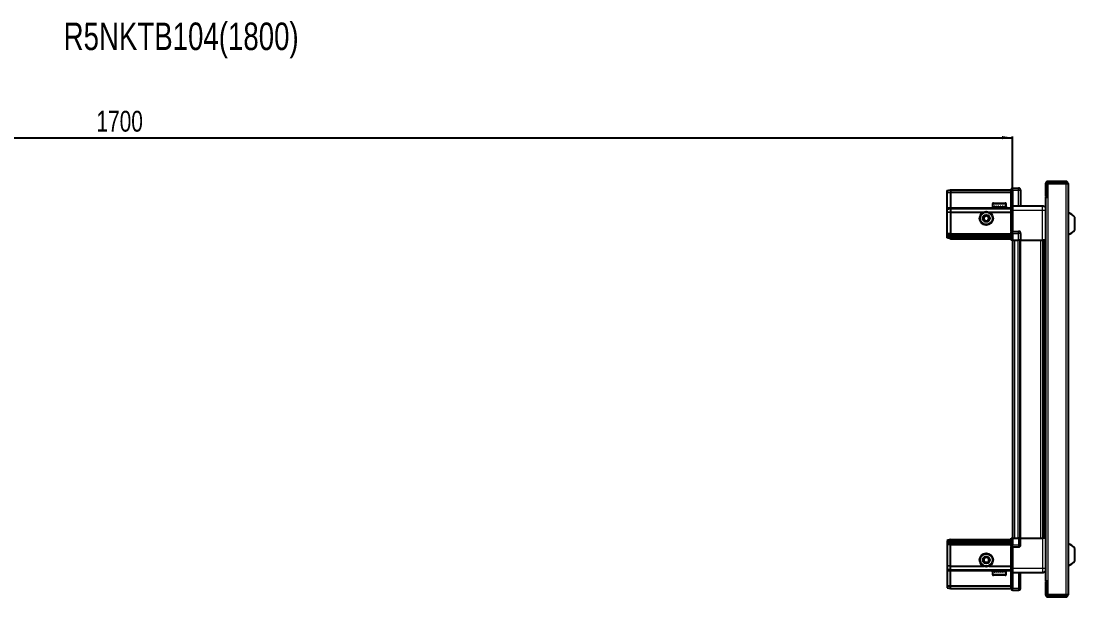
# Model space of a CAD drawing. Header units: millimetres. Extents: x 1415 to 5720, y -1019 to 1530.
# Drawn here: x 3557 to 4569, y 977 to 1530 of the extents above; entities that cross this region are included whole.
import ezdxf

# ---------------------------------------------------------------- set-up
doc = ezdxf.new("R2010")
doc.units = ezdxf.units.MM
doc.layers.add('FORMAT', color=7, linetype='Continuous')
doc.styles.add('SLDTEXTSTYLE0', font='TXT', dxfattribs={"width": 0.75})
doc.dimstyles.new('SLDDIMSTYLE0', dxfattribs={"dimtxt": 20, "dimasz": 10, "dimexe": 0, "dimexo": 0.0625, "dimgap": 5, "dimtad": 2, "dimdec": 1, "dimrnd": 1e-09, "dimzin": 12, "dimdsep": 46, "dimtxsty": 'SLDTEXTSTYLE0', "dimsah": 1, "dimcen": 0.09, "dimadec": 0, "dimazin": 3, "dimtfac": 1, "dimtofl": 0, "dimtmove": 0, "dimatfit": 3, "dimfxl": 0, "dimfrac": 2, "dimtolj": 1, "dimtzin": 12, "dimarcsym": 0})

# ---------------------------------------------------------------- blocks, each defined once
blk = doc.blocks.new('_D_5')
at = {"layer": 'FORMAT'}
for p, q in [((2809.3, 1319.3), (2809.3, 1418.8)), ((2809.3, 1417.8), (4509.3, 1417.8)), ((4509.3, 1319.3), (4509.3, 1418.8))]:
    blk.add_line(p, q, dxfattribs=at)
for points in [[(2809.3, 1417.8), (2819.3, 1416.3), (2819.3, 1419.4)], [(4509.3, 1417.8), (4499.3, 1419.4), (4499.3, 1416.3)]]:
    blk.add_solid(points, dxfattribs=at)
at = {"layer": 'FORMAT', "insert": (3629.7, 1443.6), "char_height": 20, "attachment_point": 1, "style": 'SLDTEXTSTYLE0'}
blk.add_mtext('1700', dxfattribs=at)

msp = doc.modelspace()

# ---------------------------------------------------------------- linework, layer by layer
at = {"color": 7, "linetype": 'Continuous', "lineweight": 25}
for p, q in [((4446.63, 1367.02), (4449.63, 1367.82)), ((4446.63, 1365.17), (4446.63, 1367.02)), ((4449.63, 1367.82), (4449.63, 1365.32)), ((4449.63, 1367.82), (4507.93, 1367.82)), ((4508.79, 1369.32), (4507.93, 1368.82)), ((4508.79, 1369.32), (4507.93, 1368.82)), ((4507.93, 1368.82), (4507.93, 1367.32)), ((4507.93, 1352.52), (4507.93, 1367.32)), ((4509.13, 1369.32), (4508.79, 1369.32)), ((4509.13, 1369.32), (4508.79, 1369.32)), ((4509.13, 1369.32), (4509.13, 1369.32)), ((4509.13, 1367.32), (4509.13, 1369.32)), ((4509.13, 1369.32), (4515.13, 1369.32)), ((4509.13, 1367.32), (4509.13, 1352.52)), ((4517.13, 1367.32), (4517.13, 1352.32)), ((4541.13, 1373.72), (4541.13, 1361.32)), ((4542.63, 1373.72), (4542.63, 1361.32)), ((4543.13, 1360.82), (4543.13, 1373.72)), ((4543.13, 1373.72), (4560.53, 1373.72)), ((4560.53, 1375.82), (4543.23, 1375.82)), ((4560.53, 1374.32), (4543.23, 1374.32)), ((4560.53, 1374.32), (4560.53, 1375.82)), ((4560.53, 1373.72), (4562.63, 1373.72)), ((4562.63, 1373.72), (4562.63, 978.92)), ((4446.63, 1365.17), (4449.63, 1365.32)), ((4446.63, 1350.82), (4446.63, 1365.17)), ((4449.63, 1365.32), (4449.63, 1350.82)), ((4449.63, 1365.32), (4507.93, 1365.32)), ((4541.03, 1360.82), (4541.03, 991.82)), ((4541.03, 1360.82), (4543.13, 1360.82)), ((4541.13, 1361.32), (4542.63, 1361.32)), ((4446.63, 1349.02), (4446.63, 1350.82)), ((4446.63, 1349.02), (4449.63, 1349.82)), ((4446.63, 1345.99), (4446.63, 1349.02)), ((4449.63, 1346.32), (4446.63, 1345.99)), ((4446.63, 1325.82), (4446.63, 1345.99)), ((4449.63, 1350.82), (4449.63, 1349.82)), ((4449.63, 1349.82), (4449.63, 1346.32)), ((4449.63, 1349.82), (4507.93, 1349.82)), ((4449.63, 1346.32), (4449.63, 1325.82)), ((4449.63, 1346.32), (4481.63, 1346.32)), ((4486.63, 1346.32), (4507.93, 1346.32)), ((4490.13, 1354.22), (4490.13, 1351.32)), ((4490.13, 1351.32), (4490.16, 1351.32)), ((4490.28, 1351.82), (4490.16, 1351.82)), ((4490.16, 1351.82), (4490.16, 1351.32)), ((4490.16, 1351.32), (4490.28, 1351.32)), ((4490.28, 1351.82), (4490.28, 1351.32)), ((4490.28, 1351.32), (4490.69, 1351.32)), ((4491.03, 1351.82), (4490.69, 1351.82)), ((4490.69, 1351.82), (4490.69, 1351.32)), ((4490.69, 1351.32), (4491.03, 1351.32)), ((4490.93, 1355.02), (4502.33, 1355.02)), ((4491.03, 1351.82), (4491.03, 1351.32)), ((4491.03, 1351.32), (4491.8, 1351.32)), ((4492.33, 1351.82), (4491.8, 1351.82)), ((4491.8, 1351.82), (4491.8, 1351.32)), ((4491.8, 1351.32), (4492.33, 1351.32)), ((4492.23, 1351.32), (4492.23, 1351.22)), ((4492.23, 1351.22), (4501.03, 1351.22)), ((4492.33, 1351.82), (4492.33, 1351.32)), ((4492.33, 1351.32), (4493.39, 1351.32)), ((4492.63, 1350.82), (4492.63, 1349.82)), ((4494.05, 1351.82), (4493.39, 1351.82)), ((4493.39, 1351.82), (4493.39, 1351.32)), ((4493.39, 1351.32), (4494.05, 1351.32)), ((4494.05, 1351.82), (4494.05, 1351.32)), ((4494.05, 1351.32), (4495.29, 1351.32)), ((4496.02, 1351.82), (4495.29, 1351.82)), ((4495.29, 1351.82), (4495.29, 1351.32)), ((4495.29, 1351.32), (4495.72, 1351.32)), ((4495.72, 1351.82), (4495.72, 1351.32)), ((4496.02, 1351.82), (4496.02, 1351.32)), ((4496.02, 1351.32), (4497.32, 1351.32)), ((4498.05, 1351.82), (4497.32, 1351.82)), ((4497.32, 1351.82), (4497.32, 1351.32)), ((4497.59, 1351.82), (4497.59, 1351.32)), ((4497.59, 1351.32), (4498.05, 1351.32)), ((4498.05, 1351.82), (4498.05, 1351.32)), ((4498.05, 1351.32), (4499.28, 1351.32)), ((4499.94, 1351.82), (4499.28, 1351.82)), ((4499.28, 1351.82), (4499.28, 1351.32)), ((4499.28, 1351.32), (4499.94, 1351.32)), ((4499.94, 1351.82), (4499.94, 1351.32)), ((4499.94, 1351.32), (4500.98, 1351.32)), ((4500.63, 1349.82), (4500.63, 1350.82)), ((4501.5, 1351.82), (4500.98, 1351.82)), ((4500.98, 1351.82), (4500.98, 1351.32)), ((4500.98, 1351.32), (4501.5, 1351.32)), ((4501.03, 1351.22), (4501.03, 1351.32)), ((4501.5, 1351.82), (4501.5, 1351.32)), ((4501.5, 1351.32), (4502.26, 1351.32)), ((4502.59, 1351.82), (4502.26, 1351.82)), ((4502.26, 1351.82), (4502.26, 1351.32)), ((4502.26, 1351.32), (4502.59, 1351.32)), ((4502.59, 1351.82), (4502.59, 1351.32)), ((4502.59, 1351.32), (4502.99, 1351.32)), ((4503.1, 1351.82), (4502.99, 1351.82)), ((4502.99, 1351.82), (4502.99, 1351.32)), ((4502.99, 1351.32), (4503.1, 1351.32)), ((4503.1, 1351.82), (4503.1, 1351.32)), ((4503.1, 1351.32), (4503.13, 1351.32)), ((4503.13, 1351.32), (4503.13, 1354.22)), ((4507.93, 1352.32), (4507.93, 1352.52)), ((4509.13, 1352.32), (4507.93, 1352.32)), ((4507.93, 1348.32), (4507.93, 1352.32)), ((4507.93, 1328.02), (4507.93, 1348.32)), ((4509.13, 1352.52), (4509.13, 1352.32)), ((4509.13, 1352.32), (4509.13, 1348.32)), ((4509.13, 1352.32), (4538.13, 1352.32)), ((4509.13, 1348.32), (4509.13, 1328.02)), ((4569.23, 1329.32), (4569.23, 1341.32)), ((4446.63, 1324.02), (4446.63, 1325.82)), ((4449.63, 1325.82), (4449.63, 1324.82)), ((4507.93, 1327.82), (4507.93, 1328.02)), ((4509.13, 1327.82), (4507.93, 1327.82)), ((4507.93, 1327.82), (4507.93, 1327.15)), ((4507.93, 1319.32), (4507.93, 1327.15)), ((4508.79, 1325.82), (4508.79, 1319.32)), ((4509.13, 1328.02), (4509.13, 1327.82)), ((4509.13, 1325.82), (4509.13, 1327.82)), ((4509.13, 1325.82), (4509.13, 1327.82)), ((4509.13, 1327.82), (4515.13, 1327.82)), ((4509.13, 1325.82), (4509.13, 1319.32)), ((4517.13, 1325.82), (4517.13, 1319.32)), ((4449.63, 1324.82), (4446.63, 1324.02)), ((4446.63, 1323.28), (4446.63, 1324.02)), ((4449.63, 1323.82), (4446.63, 1323.28)), ((4446.63, 1322.78), (4446.63, 1323.28)), ((4449.63, 1322.32), (4446.63, 1322.78)), ((4446.63, 1321.63), (4446.63, 1322.78)), ((4449.63, 1320.82), (4446.63, 1321.63)), ((4449.63, 1324.82), (4449.63, 1323.82)), ((4449.63, 1324.82), (4507.93, 1324.82)), ((4449.63, 1323.82), (4449.63, 1322.32)), ((4449.63, 1323.82), (4507.93, 1323.82)), ((4449.63, 1322.32), (4507.93, 1322.32)), ((4449.63, 1322.32), (4449.63, 1320.82)), ((4449.63, 1320.82), (4507.93, 1320.82)), ((4508.79, 1319.32), (4507.93, 1319.32)), ((4509.13, 1319.32), (4508.79, 1319.32)), ((4509.13, 1319.32), (4515.13, 1319.32)), ((4509.28, 1319.32), (4509.28, 1033.32)), ((4517.13, 1319.32), (4515.13, 1319.32)), ((4516.48, 1319.32), (4516.48, 1033.32)), ((4517.13, 1319.32), (4538.13, 1319.32)), ((4539.15, 1033.32), (4539.15, 1319.32)), ((4539.18, 1033.32), (4539.18, 1319.32)), ((4540.98, 1319.32), (4540.98, 1033.32)), ((4507.93, 1025.5), (4507.93, 1033.32)), ((4507.93, 1033.32), (4508.79, 1033.32)), ((4508.79, 1033.32), (4508.79, 1033.32)), ((4508.79, 1033.32), (4508.79, 1026.82)), ((4509.13, 1033.32), (4508.79, 1033.32)), ((4509.13, 1033.32), (4509.13, 1026.82)), ((4509.13, 1033.32), (4509.13, 1033.32)), ((4509.13, 1033.32), (4509.13, 1026.82)), ((4509.13, 1033.32), (4515.13, 1033.32)), ((4517.13, 1033.32), (4515.13, 1033.32)), ((4517.13, 1026.82), (4517.13, 1033.32)), ((4517.13, 1033.32), (4538.13, 1033.32)), ((4449.63, 1031.82), (4446.63, 1031.02)), ((4446.63, 1031.02), (4446.63, 1029.87)), ((4449.63, 1030.32), (4446.63, 1029.87)), ((4446.63, 1029.87), (4446.63, 1029.37)), ((4449.63, 1028.82), (4446.63, 1029.37)), ((4446.63, 1029.37), (4446.63, 1028.63)), ((4449.63, 1027.82), (4446.63, 1028.63)), ((4446.63, 1028.63), (4446.63, 1026.82)), ((4446.63, 1026.82), (4446.63, 1006.66)), ((4449.63, 1030.32), (4449.63, 1031.82)), ((4449.63, 1031.82), (4507.93, 1031.82)), ((4449.63, 1028.82), (4449.63, 1030.32)), ((4449.63, 1030.32), (4507.93, 1030.32)), ((4449.63, 1028.82), (4507.93, 1028.82)), ((4449.63, 1027.82), (4449.63, 1028.82)), ((4449.63, 1027.82), (4507.93, 1027.82)), ((4449.63, 1026.82), (4449.63, 1027.82)), ((4449.63, 1006.32), (4449.63, 1026.82)), ((4507.93, 1025.5), (4507.93, 1024.82)), ((4509.13, 1024.82), (4507.93, 1024.82)), ((4507.93, 1024.62), (4507.93, 1024.82)), ((4507.93, 1004.32), (4507.93, 1024.62)), ((4509.13, 1024.82), (4509.13, 1026.82)), ((4509.13, 1024.82), (4509.13, 1024.62)), ((4509.13, 1024.82), (4515.13, 1024.82)), ((4509.13, 1024.62), (4509.13, 1004.32)), ((4569.23, 1011.32), (4569.23, 1023.32)), ((4449.63, 1006.32), (4446.63, 1006.66)), ((4446.63, 1006.66), (4446.63, 1003.63)), ((4446.63, 1003.63), (4449.63, 1002.82)), ((4446.63, 1003.63), (4446.63, 1001.82)), ((4446.63, 1001.82), (4446.63, 987.48)), ((4449.63, 1006.32), (4481.63, 1006.32)), ((4449.63, 1002.82), (4449.63, 1006.32)), ((4449.63, 1002.82), (4507.93, 1002.82)), ((4449.63, 1001.82), (4449.63, 1002.82)), ((4449.63, 987.32), (4449.63, 1001.82)), ((4486.63, 1006.32), (4507.93, 1006.32)), ((4492.63, 1002.82), (4492.63, 1001.82)), ((4500.63, 1001.82), (4500.63, 1002.82)), ((4507.93, 1000.32), (4507.93, 1004.32)), ((4509.13, 1004.32), (4509.13, 1000.32)), ((4490.13, 1001.32), (4490.13, 998.42)), ((4490.14, 1001.32), (4490.13, 1001.32)), ((4490.14, 1000.82), (4490.14, 1001.32)), ((4490.24, 1001.32), (4490.14, 1001.32)), ((4490.14, 1000.82), (4490.24, 1000.82)), ((4490.24, 1000.82), (4490.24, 1001.32)), ((4490.61, 1001.32), (4490.24, 1001.32)), ((4490.61, 1000.82), (4490.61, 1001.32)), ((4490.93, 1001.32), (4490.61, 1001.32)), ((4490.61, 1000.82), (4490.93, 1000.82)), ((4490.93, 1000.82), (4490.93, 1001.32)), ((4491.67, 1001.32), (4490.93, 1001.32)), ((4502.33, 997.62), (4490.93, 997.62)), ((4491.67, 1000.82), (4491.67, 1001.32)), ((4492.18, 1001.32), (4491.67, 1001.32)), ((4491.67, 1000.82), (4492.18, 1000.82)), ((4492.18, 1000.82), (4492.18, 1001.32)), ((4493.21, 1001.32), (4492.18, 1001.32)), ((4492.23, 1001.42), (4492.23, 1001.32)), ((4501.03, 1001.42), (4492.23, 1001.42)), ((4493.21, 1000.82), (4493.21, 1001.32)), ((4493.86, 1001.32), (4493.21, 1001.32)), ((4493.21, 1000.82), (4493.86, 1000.82)), ((4493.86, 1000.82), (4493.86, 1001.32)), ((4495.09, 1001.32), (4493.86, 1001.32)), ((4495.09, 1000.82), (4495.09, 1001.32)), ((4495.59, 1001.32), (4495.09, 1001.32)), ((4495.09, 1000.82), (4495.82, 1000.82)), ((4495.59, 1000.82), (4495.59, 1001.32)), ((4495.82, 1000.82), (4495.82, 1001.32)), ((4497.12, 1001.32), (4495.82, 1001.32)), ((4497.12, 1000.82), (4497.12, 1001.32)), ((4497.12, 1000.82), (4497.85, 1000.82)), ((4497.45, 1000.82), (4497.45, 1001.32)), ((4497.85, 1001.32), (4497.45, 1001.32)), ((4497.85, 1000.82), (4497.85, 1001.32)), ((4499.1, 1001.32), (4497.85, 1001.32)), ((4499.1, 1000.82), (4499.1, 1001.32)), ((4499.76, 1001.32), (4499.1, 1001.32)), ((4499.1, 1000.82), (4499.76, 1000.82)), ((4499.76, 1000.82), (4499.76, 1001.32)), ((4500.83, 1001.32), (4499.76, 1001.32)), ((4500.83, 1000.82), (4500.83, 1001.32)), ((4501.37, 1001.32), (4500.83, 1001.32)), ((4500.83, 1000.82), (4501.37, 1000.82)), ((4501.03, 1001.32), (4501.03, 1001.42)), ((4501.37, 1000.82), (4501.37, 1001.32)), ((4502.16, 1001.32), (4501.37, 1001.32)), ((4502.16, 1000.82), (4502.16, 1001.32)), ((4502.51, 1001.32), (4502.16, 1001.32)), ((4502.16, 1000.82), (4502.51, 1000.82)), ((4502.51, 1000.82), (4502.51, 1001.32)), ((4502.94, 1001.32), (4502.51, 1001.32)), ((4502.94, 1000.82), (4502.94, 1001.32)), ((4503.08, 1001.32), (4502.94, 1001.32)), ((4502.94, 1000.82), (4503.08, 1000.82)), ((4503.08, 1000.82), (4503.08, 1001.32)), ((4503.13, 1001.32), (4503.08, 1001.32)), ((4503.13, 998.42), (4503.13, 1001.32)), ((4509.13, 1000.32), (4507.93, 1000.32)), ((4507.93, 1000.12), (4507.93, 1000.32)), ((4507.93, 985.32), (4507.93, 1000.12)), ((4509.13, 1000.32), (4509.13, 1000.12)), ((4509.13, 1000.32), (4538.13, 1000.32)), ((4509.13, 1000.12), (4509.13, 985.32)), ((4509.13, 1000.12), (4509.13, 985.32)), ((4517.13, 985.32), (4517.13, 1000.32)), ((4543.13, 991.82), (4541.03, 991.82)), ((4543.13, 978.92), (4543.13, 991.82)), ((4446.63, 987.48), (4449.63, 987.32)), ((4446.63, 987.48), (4446.63, 985.63)), ((4446.63, 985.63), (4449.63, 984.82)), ((4449.63, 987.32), (4507.93, 987.32)), ((4449.63, 984.82), (4449.63, 987.32)), ((4449.63, 984.82), (4507.93, 984.82)), ((4507.93, 985.32), (4507.93, 983.82)), ((4507.93, 983.82), (4508.79, 983.32)), ((4509.13, 983.32), (4508.79, 983.32)), ((4509.13, 983.32), (4509.13, 985.32)), ((4509.13, 983.32), (4515.13, 983.32)), ((4541.13, 991.32), (4542.63, 991.32)), ((4541.13, 991.32), (4541.13, 978.92)), ((4542.63, 991.32), (4542.63, 978.92)), ((4560.53, 978.92), (4543.13, 978.92)), ((4543.23, 978.32), (4560.53, 978.32)), ((4543.23, 976.82), (4560.53, 976.82)), ((4562.63, 978.92), (4560.53, 978.92)), ((4560.53, 978.32), (4560.53, 976.82))]:
    msp.add_line(p, q, dxfattribs=at)
at = {"color": 8, "linetype": 'Continuous', "lineweight": 18}
for p, q in [((4509.13, 1367.32), (4507.93, 1367.32)), ((4509.13, 1367.32), (4515.13, 1367.32)), ((4515.13, 1367.32), (4515.13, 1369.32)), ((4515.13, 1352.32), (4515.13, 1367.32)), ((4515.13, 1367.32), (4517.13, 1367.32)), ((4542.63, 1373.72), (4541.13, 1373.72)), ((4543.23, 1374.32), (4543.23, 1375.82)), ((4560.53, 1373.72), (4560.53, 978.92)), ((4543.13, 1360.82), (4543.13, 991.82)), ((4446.63, 1350.82), (4449.63, 1350.82)), ((4449.63, 1350.82), (4492.63, 1350.82)), ((4490.13, 1354.22), (4503.13, 1354.22)), ((4492.63, 1350.82), (4500.63, 1350.82)), ((4500.63, 1350.82), (4507.93, 1350.82)), ((4507.93, 1352.52), (4509.13, 1352.52)), ((4509.13, 1348.32), (4507.93, 1348.32)), ((4509.13, 1348.32), (4538.13, 1348.32)), ((4538.13, 1319.32), (4538.13, 1348.32)), ((4449.63, 1325.82), (4446.63, 1325.82)), ((4449.63, 1325.82), (4507.93, 1325.82)), ((4507.93, 1328.02), (4509.13, 1328.02)), ((4509.13, 1325.82), (4508.79, 1325.82)), ((4509.13, 1325.82), (4515.13, 1325.82)), ((4515.13, 1325.82), (4515.13, 1327.82)), ((4515.13, 1319.32), (4515.13, 1325.82)), ((4517.13, 1325.82), (4515.13, 1325.82)), ((4511.28, 1319.32), (4511.28, 1033.32)), ((4514.48, 1319.32), (4514.48, 1033.32)), ((4517.13, 1319.32), (4517.13, 1033.32)), ((4536.53, 1033.32), (4536.53, 1319.32)), ((4537.94, 1319.32), (4537.94, 1033.32)), ((4540.39, 1033.32), (4540.39, 1319.32)), ((4509.13, 1033.32), (4508.79, 1033.32)), ((4515.13, 1033.32), (4515.13, 1026.82)), ((4538.13, 1033.32), (4538.13, 1004.32)), ((4449.63, 1026.82), (4446.63, 1026.82)), ((4449.63, 1026.82), (4507.93, 1026.82)), ((4509.13, 1024.62), (4507.93, 1024.62)), ((4509.13, 1026.82), (4508.79, 1026.82)), ((4509.13, 1026.82), (4515.13, 1026.82)), ((4517.13, 1026.82), (4515.13, 1026.82)), ((4515.13, 1026.82), (4515.13, 1024.82)), ((4446.63, 1001.82), (4449.63, 1001.82)), ((4449.63, 1001.82), (4492.63, 1001.82)), ((4500.63, 1001.82), (4492.63, 1001.82)), ((4500.63, 1001.82), (4507.93, 1001.82)), ((4509.13, 1004.32), (4507.93, 1004.32)), ((4509.13, 1004.32), (4538.13, 1004.32)), ((4503.13, 998.42), (4490.13, 998.42)), ((4509.13, 1000.12), (4507.93, 1000.12)), ((4515.13, 1000.32), (4515.13, 985.32)), ((4509.13, 985.32), (4507.93, 985.32)), ((4509.13, 985.32), (4515.13, 985.32)), ((4515.13, 985.32), (4515.13, 983.32)), ((4515.13, 985.32), (4517.13, 985.32)), ((4542.63, 978.92), (4541.13, 978.92)), ((4543.23, 978.32), (4543.23, 976.82))]:
    msp.add_line(p, q, dxfattribs=at)
at = {"color": 7, "linetype": 'Continuous', "lineweight": 25}
for centre, radius in [((4484.13, 1340.32), 6.5), ((4484.13, 1340.32), 3.46), ((4484.13, 1012.32), 6.5), ((4484.13, 1012.32), 3.46)]:
    msp.add_circle(centre, radius, dxfattribs=at)
at = {"color": 8, "linetype": 'Continuous', "lineweight": 18}
for centre in [(4484.13, 1340.32), (4484.13, 1012.32)]:
    msp.add_circle(centre, 5.7, dxfattribs=at)
at = {"color": 7, "linetype": 'Continuous', "lineweight": 25}
for centre, radius, start, end in [((4515.13, 1367.32), 2, 0, 90), ((4543.23, 1373.72), 2.1, 90, 180), ((4543.23, 1373.72), 0.6, 90, 180), ((4560.53, 1373.72), 2.1, 0, 90), ((4560.53, 1373.72), 0.6, 0, 90), ((4490.93, 1354.22), 0.8, 90, 180), ((4492.23, 1350.82), 0.4, 0, 90), ((4501.03, 1350.82), 0.4, 90, 180), ((4502.33, 1354.22), 0.8, 0, 90), ((4559.6, 1334.3), 11.91, 36.1266, 75.29965), ((4484.13, 1340.32), 2.5, 120.74103, 180.74103), ((4484.13, 1340.32), 2.5, 180.74103, 240.74103), ((4484.13, 1340.32), 2.5, 60.74103, 120.74103), ((4484.13, 1340.32), 2.5, 240.74103, 300.74103), ((4484.13, 1340.32), 2.5, 0.74103, 60.74103), ((4484.13, 1340.32), 2.5, 300.74103, 0.74103), ((4515.13, 1325.82), 2, 0, 90), ((4559.6, 1336.35), 11.91, 284.70035, 323.8734), ((4515.13, 1026.82), 2, 270, 0), ((4559.6, 1016.3), 11.91, 36.1266, 75.29965), ((4484.13, 1012.32), 2.5, 155.91157, 215.91157), ((4484.13, 1012.32), 2.5, 95.91157, 155.91157), ((4484.13, 1012.32), 2.5, 35.91157, 95.91157), ((4484.13, 1012.32), 2.5, 335.91157, 35.91157), ((4484.13, 1012.32), 2.5, 215.91157, 275.91157), ((4484.13, 1012.32), 2.5, 275.91157, 335.91157), ((4492.23, 1001.82), 0.4, 270, 0), ((4501.03, 1001.82), 0.4, 180, 270), ((4559.6, 1018.35), 11.91, 284.70035, 323.8734), ((4490.93, 998.42), 0.8, 180, 270), ((4502.33, 998.42), 0.8, 270, 0), ((4515.13, 985.32), 2, 270, 0), ((4543.23, 978.92), 2.1, 180, 270), ((4543.23, 978.92), 0.6, 180, 270), ((4560.53, 978.92), 2.1, 270, 0), ((4560.53, 978.92), 0.6, 270, 0)]:
    msp.add_arc(centre, radius, start, end, dxfattribs=at)
for centre, start_param, end_param in [((4505.33, 1325.82), 0, 0.7227342), ((4505.33, 1026.82), 5.5604511, 6.2831853)]:
    msp.add_ellipse(centre, major_axis=(3.46, 0), ratio=0.5773503, start_param=start_param, end_param=end_param, dxfattribs=at)
for points, knots in [([(4538.13, 1352.32), (4538.57, 1352.28), (4539.24, 1352.21), (4540.06, 1351.77), (4540.61, 1351.33), (4540.89, 1350.96), (4541.03, 1350.77)], [0, 0, 0, 0, 0.3842982, 0.5911726, 0.8024372, 1, 1, 1, 1]), ([(4481.61, 1341.73), (4482.05, 1342), (4482.88, 1342.49), (4483.7, 1342.98), (4484.09, 1343.21)], [0, 0, 0, 0, 0.5346859, 1, 1, 1, 1]), ([(4481.64, 1338.85), (4481.64, 1338.97), (4481.64, 1339.57), (4481.62, 1340.57), (4481.61, 1341.39), (4481.61, 1341.73)], [0, 0, 0, 0, 0.1331247, 0.6370994, 1, 1, 1, 1]), ([(4484.16, 1337.44), (4483.71, 1337.69), (4482.87, 1338.16), (4482.03, 1338.63), (4481.64, 1338.85)], [0, 0, 0, 0, 0.5346859, 1, 1, 1, 1]), ([(4484.09, 1343.21), (4484.54, 1342.96), (4485.38, 1342.49), (4486.22, 1342.02), (4486.61, 1341.8)], [0, 0, 0, 0, 0.5346859, 1, 1, 1, 1]), ([(4486.64, 1338.91), (4486.2, 1338.65), (4485.37, 1338.16), (4484.55, 1337.67), (4484.16, 1337.44)], [0, 0, 0, 0, 0.5346859, 1, 1, 1, 1]), ([(4486.61, 1341.8), (4486.61, 1341.45), (4486.62, 1340.63), (4486.63, 1339.64), (4486.64, 1339.04), (4486.64, 1338.91)], [0, 0, 0, 0, 0.36290056, 0.86687533, 1, 1, 1, 1]), ([(4540.98, 1319.32), (4540.94, 1319.32), (4540.72, 1319.32), (4540, 1319.32), (4539.04, 1319.32), (4538.38, 1319.32), (4538.13, 1319.32)], [0, 0, 0, 0, 0.0717073, 0.4209791, 0.7702508, 1, 1, 1, 1]), ([(4540.98, 1033.32), (4540.94, 1033.32), (4540.72, 1033.32), (4540, 1033.32), (4539.04, 1033.32), (4538.38, 1033.32), (4538.13, 1033.32)], [0, 0, 0, 0, 0.0717073, 0.4209791, 0.7702508, 1, 1, 1, 1]), ([(4481.25, 1012.03), (4481.46, 1012.5), (4481.86, 1013.38), (4482.25, 1014.25), (4482.43, 1014.66)], [0, 0, 0, 0, 0.5346859, 1, 1, 1, 1]), ([(4482.95, 1009.69), (4482.64, 1010.11), (4482.08, 1010.89), (4481.52, 1011.66), (4481.25, 1012.03)], [0, 0, 0, 0, 0.5346859, 1, 1, 1, 1]), ([(4482.43, 1014.66), (4482.78, 1014.7), (4483.59, 1014.78), (4484.58, 1014.88), (4485.18, 1014.95), (4485.3, 1014.96)], [0, 0, 0, 0, 0.36290056, 0.86687533, 1, 1, 1, 1]), ([(4485.3, 1014.96), (4485.61, 1014.54), (4486.17, 1013.76), (4486.74, 1012.98), (4487, 1012.62)], [0, 0, 0, 0, 0.5346859, 1, 1, 1, 1]), ([(4487, 1012.62), (4486.79, 1012.15), (4486.39, 1011.27), (4486, 1010.39), (4485.82, 1009.99)], [0, 0, 0, 0, 0.5346859, 1, 1, 1, 1]), ([(4485.82, 1009.99), (4485.69, 1009.97), (4485.1, 1009.91), (4484.11, 1009.81), (4483.29, 1009.72), (4482.95, 1009.69)], [0, 0, 0, 0, 0.1331247, 0.6370994, 1, 1, 1, 1]), ([(4538.13, 1000.32), (4538.57, 1000.37), (4539.24, 1000.44), (4540.06, 1000.88), (4540.61, 1001.32), (4540.89, 1001.69), (4541.03, 1001.87)], [0, 0, 0, 0, 0.3842982, 0.5911726, 0.8024372, 1, 1, 1, 1])]:
    msp.add_open_spline(points, degree=3, knots=knots, dxfattribs=at)
at = {"color": 8, "linetype": 'Continuous', "lineweight": 18}
for points in [[(4538.13, 1348.32), (4538.13, 1348.85), (4538.13, 1349.9), (4538.13, 1351.22), (4538.13, 1352.14), (4538.13, 1352.26), (4538.13, 1352.32)], [(4538.13, 1004.32), (4538.13, 1003.8), (4538.13, 1002.75), (4538.13, 1001.43), (4538.13, 1000.5), (4538.13, 1000.38), (4538.13, 1000.32)]]:
    msp.add_open_spline(points, degree=3, dxfattribs=at)
for points in [[(4538.13, 1348.32), (4538.57, 1348.32), (4539.24, 1348.32), (4540.06, 1348.32), (4540.61, 1348.32), (4540.89, 1348.32), (4541.03, 1348.32)], [(4538.13, 1004.32), (4538.57, 1004.32), (4539.24, 1004.32), (4540.06, 1004.32), (4540.61, 1004.32), (4540.89, 1004.32), (4541.03, 1004.32)]]:
    msp.add_open_spline(points, degree=3, knots=[0, 0, 0, 0, 0.3842982, 0.5911726, 0.8024372, 1, 1, 1, 1], dxfattribs=at)

# ---------------------------------------------------------------- texts
at = {"layer": 'FORMAT', "insert": (3598.22, 1528.36), "char_height": 26.4583, "attachment_point": 1, "style": 'SLDTEXTSTYLE0'}
msp.add_mtext('R5NKTB104(1800)', dxfattribs=at)

# ---------------------------------------------------------------- dimensions: what is measured, and where the dimension line sits
at = {"layer": 'FORMAT'}
dim = msp.add_linear_dim(base=(4509.28, 1417.82), p1=(2809.28, 1319.32), p2=(4509.28, 1319.32), angle=0, dimstyle='SLDDIMSTYLE0', dxfattribs=at)
dim.commit()
dim.dimension.update_dxf_attribs({"geometry": '_D_5', "text_midpoint": (3659.28, 1417.82), "dimtype": 160})

doc.saveas('drawing.dxf')
